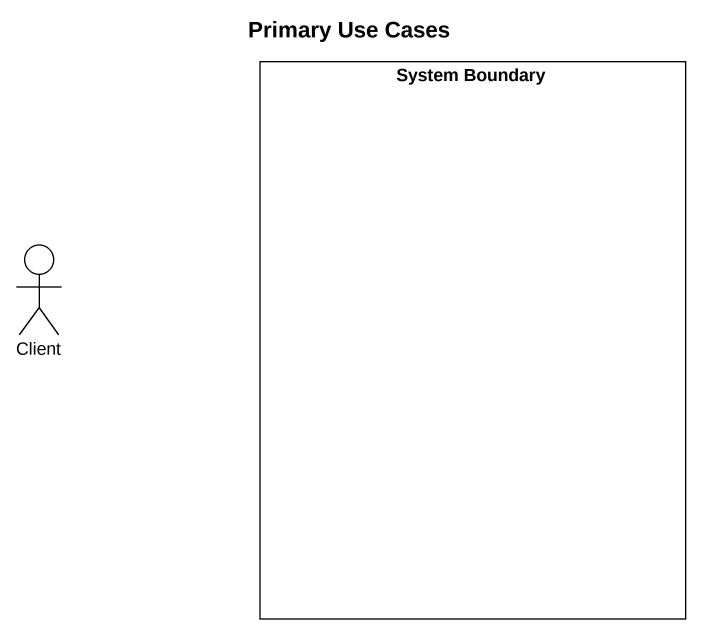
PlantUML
@startuml
title Primary Use Cases
rectangle "System Boundary" as System_Boundary
actor Client
@enduml
